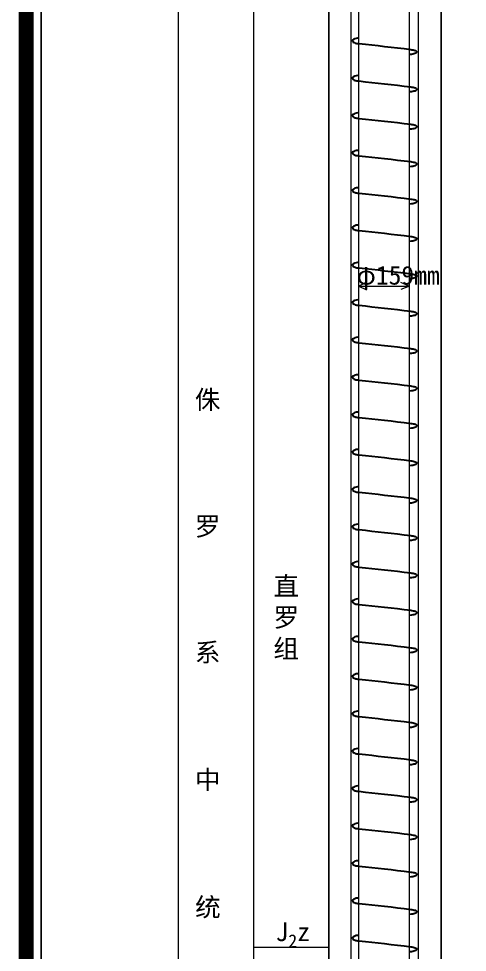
# Model space of a CAD drawing. Header units: millimetres. Extents: x -182 to 395, y -757 to 122.
# Drawn here: x -181.6 to -121.7, y -241.6 to -116.7 of the extents above; entities that cross this region are included whole.
import ezdxf

# ---------------------------------------------------------------- set-up
doc = ezdxf.new("R2010")
doc.units = ezdxf.units.MM
for name, color, linetype in [('KY2WL', 7, 'Continuous'), ('KY6WL', 7, 'Continuous'), ('KY6WT', 7, 'Continuous'), ('图框WL', 7, 'Continuous'), ('流量点WT', 7, 'Continuous')]:
    doc.layers.add(name, color=color, linetype=linetype)
doc.styles.get("Standard").update_dxf_attribs({"font": ''})
doc.styles.get('Standard').set_extended_font_data('SimSun')

msp = doc.modelspace()

# ---------------------------------------------------------------- linework, layer by layer
at = {"lineweight": 20}
for p, q in [((-160.29, -345.79), (-160.29, 10.81)), ((-150.29, 10.81), (-150.29, -345.79)), ((-140.29, -240.96), (-150.29, -240.96))]:
    msp.add_line(p, q, dxfattribs=at)
at = {"lineweight": -3}
for points in [[(-136.23, -119.35), (-136.43, -119.29), (-136.97, -119.46), (-137.16, -119.73), (-136.81, -119.99), (-134.01, -120.29), (-131.47, -120.55), (-128.64, -120.93), (-128.48, -121.13), (-128.5, -121.25), (-128.75, -121.44), (-129.06, -121.49), (-129.45, -121.52)], [(-136.23, -124.35), (-136.43, -124.29), (-136.97, -124.46), (-137.16, -124.73), (-136.81, -124.99), (-134.01, -125.29), (-131.47, -125.55), (-128.64, -125.93), (-128.48, -126.13), (-128.5, -126.25), (-128.75, -126.44), (-129.06, -126.49), (-129.45, -126.52)], [(-136.23, -129.35), (-136.43, -129.29), (-136.97, -129.46), (-137.16, -129.73), (-136.81, -129.99), (-134.01, -130.29), (-131.47, -130.55), (-128.64, -130.93), (-128.48, -131.13), (-128.5, -131.25), (-128.75, -131.44), (-129.06, -131.49), (-129.45, -131.52)], [(-136.23, -134.35), (-136.43, -134.29), (-136.97, -134.46), (-137.16, -134.73), (-136.81, -134.99), (-134.01, -135.29), (-131.47, -135.55), (-128.64, -135.93), (-128.48, -136.13), (-128.5, -136.25), (-128.75, -136.44), (-129.06, -136.49), (-129.45, -136.52)], [(-136.23, -139.35), (-136.43, -139.29), (-136.97, -139.46), (-137.16, -139.73), (-136.81, -139.99), (-134.01, -140.29), (-131.47, -140.55), (-128.64, -140.93), (-128.48, -141.13), (-128.5, -141.25), (-128.75, -141.44), (-129.06, -141.49), (-129.45, -141.52)], [(-136.23, -144.35), (-136.43, -144.29), (-136.97, -144.46), (-137.16, -144.73), (-136.81, -144.99), (-134.01, -145.29), (-131.47, -145.55), (-128.64, -145.93), (-128.48, -146.13), (-128.5, -146.25), (-128.75, -146.44), (-129.06, -146.49), (-129.45, -146.52)], [(-136.23, -149.35), (-136.43, -149.29), (-136.97, -149.46), (-137.16, -149.73), (-136.81, -149.99), (-134.01, -150.29), (-131.47, -150.55), (-128.64, -150.93), (-128.48, -151.13), (-128.5, -151.25), (-128.75, -151.44), (-129.06, -151.49), (-129.45, -151.52)], [(-136.23, -154.35), (-136.43, -154.29), (-136.97, -154.46), (-137.16, -154.73), (-136.81, -154.99), (-134.01, -155.29), (-131.47, -155.55), (-128.64, -155.93), (-128.48, -156.13), (-128.5, -156.25), (-128.75, -156.44), (-129.06, -156.49), (-129.45, -156.52)], [(-136.23, -159.35), (-136.43, -159.29), (-136.97, -159.46), (-137.16, -159.73), (-136.81, -159.99), (-134.01, -160.29), (-131.47, -160.55), (-128.64, -160.93), (-128.48, -161.13), (-128.5, -161.25), (-128.75, -161.44), (-129.06, -161.49), (-129.45, -161.52)], [(-136.23, -164.35), (-136.43, -164.29), (-136.97, -164.46), (-137.16, -164.73), (-136.81, -164.99), (-134.01, -165.29), (-131.47, -165.55), (-128.64, -165.93), (-128.48, -166.13), (-128.5, -166.25), (-128.75, -166.44), (-129.06, -166.49), (-129.45, -166.52)], [(-136.23, -169.35), (-136.43, -169.29), (-136.97, -169.46), (-137.16, -169.73), (-136.81, -169.99), (-134.01, -170.29), (-131.47, -170.55), (-128.64, -170.93), (-128.48, -171.13), (-128.5, -171.25), (-128.75, -171.44), (-129.06, -171.49), (-129.45, -171.52)], [(-136.23, -174.35), (-136.43, -174.29), (-136.97, -174.46), (-137.16, -174.73), (-136.81, -174.99), (-134.01, -175.29), (-131.47, -175.55), (-128.64, -175.93), (-128.48, -176.13), (-128.5, -176.25), (-128.75, -176.44), (-129.06, -176.49), (-129.45, -176.52)], [(-136.23, -179.35), (-136.43, -179.29), (-136.97, -179.46), (-137.16, -179.73), (-136.81, -179.99), (-134.01, -180.29), (-131.47, -180.55), (-128.64, -180.93), (-128.48, -181.13), (-128.5, -181.25), (-128.75, -181.44), (-129.06, -181.49), (-129.45, -181.52)], [(-136.23, -184.35), (-136.43, -184.29), (-136.97, -184.46), (-137.16, -184.73), (-136.81, -184.99), (-134.01, -185.29), (-131.47, -185.55), (-128.64, -185.93), (-128.48, -186.13), (-128.5, -186.25), (-128.75, -186.44), (-129.06, -186.49), (-129.45, -186.52)], [(-136.23, -189.35), (-136.43, -189.29), (-136.97, -189.46), (-137.16, -189.73), (-136.81, -189.99), (-134.01, -190.29), (-131.47, -190.55), (-128.64, -190.93), (-128.48, -191.13), (-128.5, -191.25), (-128.75, -191.44), (-129.06, -191.49), (-129.45, -191.52)], [(-136.23, -194.35), (-136.43, -194.29), (-136.97, -194.46), (-137.16, -194.73), (-136.81, -194.99), (-134.01, -195.29), (-131.47, -195.55), (-128.64, -195.93), (-128.48, -196.13), (-128.5, -196.25), (-128.75, -196.44), (-129.06, -196.49), (-129.45, -196.52)], [(-136.23, -199.35), (-136.43, -199.29), (-136.97, -199.46), (-137.16, -199.73), (-136.81, -199.99), (-134.01, -200.29), (-131.47, -200.55), (-128.64, -200.93), (-128.48, -201.13), (-128.5, -201.25), (-128.75, -201.44), (-129.06, -201.49), (-129.45, -201.52)], [(-136.23, -204.35), (-136.43, -204.29), (-136.97, -204.46), (-137.16, -204.73), (-136.81, -204.99), (-134.01, -205.29), (-131.47, -205.55), (-128.64, -205.93), (-128.48, -206.13), (-128.5, -206.25), (-128.75, -206.44), (-129.06, -206.49), (-129.45, -206.52)], [(-136.23, -209.35), (-136.43, -209.29), (-136.97, -209.46), (-137.16, -209.73), (-136.81, -209.99), (-134.01, -210.29), (-131.47, -210.55), (-128.64, -210.93), (-128.48, -211.13), (-128.5, -211.25), (-128.75, -211.44), (-129.06, -211.49), (-129.45, -211.52)], [(-136.23, -214.35), (-136.43, -214.29), (-136.97, -214.46), (-137.16, -214.73), (-136.81, -214.99), (-134.01, -215.29), (-131.47, -215.55), (-128.64, -215.93), (-128.48, -216.13), (-128.5, -216.25), (-128.75, -216.44), (-129.06, -216.49), (-129.45, -216.52)], [(-136.23, -219.35), (-136.43, -219.29), (-136.97, -219.46), (-137.16, -219.73), (-136.81, -219.99), (-134.01, -220.29), (-131.47, -220.55), (-128.64, -220.93), (-128.48, -221.13), (-128.5, -221.25), (-128.75, -221.44), (-129.06, -221.49), (-129.45, -221.52)], [(-136.23, -224.35), (-136.43, -224.29), (-136.97, -224.46), (-137.16, -224.73), (-136.81, -224.99), (-134.01, -225.29), (-131.47, -225.55), (-128.64, -225.93), (-128.48, -226.13), (-128.5, -226.25), (-128.75, -226.44), (-129.06, -226.49), (-129.45, -226.52)], [(-136.23, -229.35), (-136.43, -229.29), (-136.97, -229.46), (-137.16, -229.73), (-136.81, -229.99), (-134.01, -230.29), (-131.47, -230.55), (-128.64, -230.93), (-128.48, -231.13), (-128.5, -231.25), (-128.75, -231.44), (-129.06, -231.49), (-129.45, -231.52)], [(-136.23, -234.35), (-136.43, -234.29), (-136.97, -234.46), (-137.16, -234.73), (-136.81, -234.99), (-134.01, -235.29), (-131.47, -235.55), (-128.64, -235.93), (-128.48, -236.13), (-128.5, -236.25), (-128.75, -236.44), (-129.06, -236.49), (-129.45, -236.52)], [(-136.23, -239.35), (-136.43, -239.29), (-136.97, -239.46), (-137.16, -239.73), (-136.81, -239.99), (-134.01, -240.29), (-131.47, -240.55), (-128.64, -240.93), (-128.48, -241.13), (-128.5, -241.25), (-128.75, -241.44), (-129.06, -241.49), (-129.45, -241.52)]]:
    msp.add_open_spline(points, degree=3, knots=[0, 0, 0, 0, 0.741552, 1.361513, 2.10839, 2.63269, 9.83149, 10.528495, 11.054661, 11.49087, 11.87932, 12.478633, 12.478633, 12.478633, 12.478633], dxfattribs=at)
at = {"layer": 'KY2WL', "lineweight": 20}
for p, q in [((-136.23, -169.19), (-136.23, 10.81)), ((-136.23, -345.79), (-136.23, -169.19))]:
    msp.add_line(p, q, dxfattribs=at)
at = {"layer": 'KY6WL', "lineweight": 20}
for p, q in [((-160.29, -237.39), (-160.29, 10.81)), ((-140.23, -345.79), (-140.23, 10.81)), ((-140.23, 10.81), (-140.23, -345.79)), ((-129.45, -169.19), (-129.45, 10.81)), ((-125.23, 10.81), (-125.23, -345.79)), ((-125.23, 10.81), (-125.23, -345.79)), ((-125.23, -345.79), (-125.23, 10.81)), ((-137.23, -345.79), (-137.23, -97.19)), ((-128.23, -345.79), (-128.23, -97.19)), ((-135.18, -151.97), (-136.23, -152.5)), ((-130.64, -151.98), (-129.45, -152.49)), ((-136.23, -152.5), (-129.45, -152.49)), ((-136.23, -152.5), (-135.18, -152.98)), ((-129.45, -152.49), (-130.62, -152.96)), ((-129.45, -345.79), (-129.45, -169.19))]:
    msp.add_line(p, q, dxfattribs=at)
at = {"layer": '图框WL'}
for points, const_width in [([(-180.64, -756.11), (-180.64, 120.64), (-180.64, 120.64), (394.04, 120.64)], 2), ([(-178.64, -754.11), (-178.64, 118.64), (-178.64, 118.64), (392.04, 118.64)], 0.2)]:
    msp.add_lwpolyline(points, dxfattribs=dict(at, const_width=const_width))

# ---------------------------------------------------------------- texts
at = {"layer": 'KY2WL', "lineweight": -3}
for s, p in [(' 侏', (-159.81, -168.93)), (' 罗', (-159.81, -185.86)), ('直', (-147.6, -193.86)), ('罗', (-147.6, -198.05)), ('组', (-147.62, -202.22)), (' 系', (-159.81, -202.72)), (' 中', (-159.81, -219.76)), (' 统', (-159.77, -236.8))]:
    msp.add_text(s, height=2.5, dxfattribs=at).set_placement(p)
at = {"layer": 'KY6WT', "lineweight": -3}
msp.add_text('φ159mm', height=2.5, dxfattribs=at).set_placement((-136.51, -152.29))
at = {"layer": '流量点WT', "insert": (-147.33, -237.59), "char_height": 2.5, "attachment_point": 1}
msp.add_mtext_dynamic_manual_height_columns('\\A1;J{\\H0.7x;\\S^ 2;}z', width=6.9658, gutter_width=12.5, heights=[0], dxfattribs=at)

doc.saveas('drawing.dxf')
